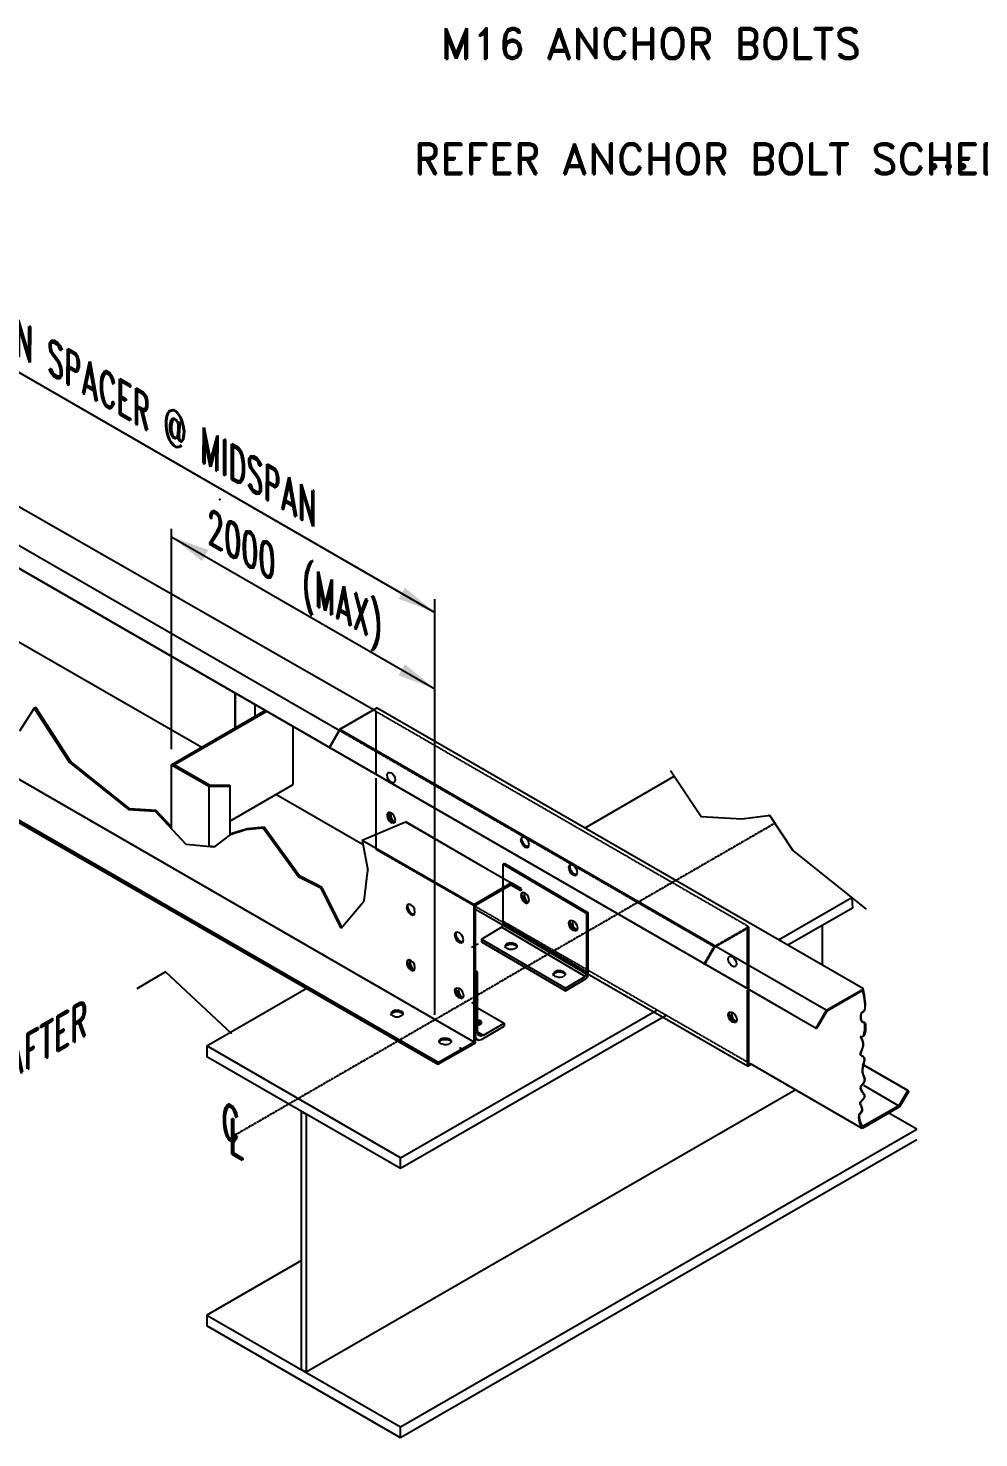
# Model space of a CAD drawing. Header units: inches. Extents: x 3340 to 8649, y 25316 to 28904.
# Drawn here: x 6824 to 7442, y 26713 to 27629 of the extents above; entities that cross this region are included whole.
import ezdxf
from ezdxf.enums import TextEntityAlignment as Align

# ---------------------------------------------------------------- set-up
doc = ezdxf.new("R2010")
doc.units = ezdxf.units.IN
doc.header["$MEASUREMENT"] = 0
doc.linetypes.add('CENTER', pattern=[2, 1.25, -0.25, 0.25, -0.25])
doc.linetypes.add('HIDDEN', pattern=[0.375, 0.25, -0.125])
doc.layers.add('FRAMES', color=2, linetype='Continuous')
doc.layers.add('secondary', color=7, linetype='Continuous')
doc.layers.add('TEXT', color=2, linetype='Continuous', lineweight=0)
doc.styles.add('ROMAND', font='ROMAND', dxfattribs={"height": 3})
doc.styles.get("Standard").update_dxf_attribs({"font": 'arial.ttf'})
doc.dimstyles.get("Standard").update_dxf_attribs({"dimtxt": 0.18, "dimasz": 0.18, "dimexe": 0.18, "dimexo": 0.0625, "dimgap": 0.09, "dimtad": 0, "dimtih": 1, "dimtoh": 1, "dimdec": 4, "dimzin": 0, "dimdsep": 46, "dimtxsty": 'Standard', "dimcen": 0.09, "dimadec": 0, "dimazin": 0, "dimtfac": 1, "dimtdec": 4, "dimtofl": 0, "dimtmove": 0, "dimatfit": 3, "dimfxl": 1, "dimtolj": 1, "dimtzin": 0, "dimarcsym": 0})

msp = doc.modelspace()

# ---------------------------------------------------------------- linework, layer by layer
for p, q in [((6722.52, 27460.81), (7088.74, 27249.35)), ((6958.96, 27196.7), (6958.96, 27174.3)), ((6958.96, 27174.3), (6958.96, 27196.7)), ((6917.54, 27150.3), (6978.34, 27185.5)), ((6979.23, 27184.96), (6919.14, 27150.3)), ((6971.94, 27181.76), (6971.94, 27189.23)), ((6996.65, 27137.36), (6996.65, 27175.01)), ((6851.23, 27151.72), (6851.94, 27152.25)), ((6917.54, 27150.3), (6941.72, 27136.43)), ((6917.54, 27108.56), (6917.54, 27150.3)), ((6942.25, 27136.96), (6919.14, 27150.3)), ((7030.52, 27155.59), (7031.05, 27155.23)), ((7030.52, 27155.59), (7031.05, 27155.23)), ((6941.72, 27136.43), (6941.72, 27096.92)), ((6941.72, 27136.43), (6955.41, 27136.43)), ((6942.25, 27136.96), (6955.41, 27136.96)), ((6955.41, 27113.61), (6996.65, 27137.36)), ((6955.41, 27136.96), (6955.41, 27136.43)), ((6955.41, 27136.96), (6955.41, 27136.43)), ((6955.41, 27136.43), (6955.41, 27104.61)), ((6955.41, 27136.43), (6955.41, 27104.61)), ((7057.65, 27117.38), (7058.72, 27119.16)), ((7058, 27118.63), (7057.65, 27117.38)), ((7058.36, 27117.74), (7057.65, 27117.38)), ((7058.72, 27115.96), (7057.65, 27117.38)), ((7057.65, 27117.38), (7058, 27115.6)), ((7058, 27118.63), (7058.89, 27119.34)), ((7058, 27118.63), (7058.89, 27119.34)), ((7058.89, 27119.16), (7058, 27118.63)), ((7058.72, 27119.16), (7058, 27118.63)), ((7058, 27118.63), (7058.89, 27119.16)), ((7058.72, 27119.16), (7058, 27118.63)), ((7058, 27115.6), (7058.72, 27115.96)), ((7059.78, 27114.18), (7058, 27115.6)), ((7058, 27115.6), (7058.89, 27113.83)), ((7058.18, 27118.98), (7058.72, 27118.98)), ((7058.18, 27118.8), (7058.72, 27118.8)), ((7058.18, 27118.63), (7058.72, 27118.63)), ((7058.72, 27119.16), (7058.36, 27117.74)), ((7058.36, 27116.49), (7058.36, 27118.45)), ((7058.72, 27115.96), (7058.36, 27117.74)), ((7058.54, 27116.49), (7059.96, 27117.38)), ((7058.72, 27119.16), (7058.89, 27119.16)), ((7058.89, 27119.16), (7058.72, 27119.16)), ((7059.78, 27114.18), (7058.72, 27115.96)), ((7058.89, 27119.34), (7060.32, 27118.98)), ((7058.89, 27113.83), (7059.78, 27114.18)), ((7061.2, 27112.94), (7058.89, 27113.83)), ((7058.89, 27113.83), (7060.32, 27112.58)), ((7059.96, 27117.38), (7059.07, 27115.43)), ((7059.25, 27114.89), (7060.32, 27115.6)), ((7061.2, 27112.94), (7059.78, 27114.18)), ((7059.96, 27117.38), (7059.96, 27118.98)), ((7059.96, 27117.38), (7060.32, 27115.6)), ((7060.32, 27115.6), (7059.96, 27114)), ((7060.32, 27118.98), (7061.74, 27117.74)), ((7060.32, 27115.6), (7061.38, 27113.83)), ((7060.32, 27112.58), (7061.2, 27112.94)), ((7061.74, 27112.23), (7060.32, 27112.58)), ((7062.27, 27112.58), (7060.32, 27112.58)), ((7060.67, 27113.29), (7061.38, 27113.83)), ((7061.38, 27113.83), (7061.2, 27112.94)), ((7061.2, 27112.94), (7062.27, 27112.58)), ((7061.38, 27113.83), (7062.45, 27112.58)), ((7062.63, 27115.96), (7061.74, 27117.74)), ((7062.63, 27112.76), (7061.74, 27112.23)), ((7062.63, 27112.76), (7061.74, 27112.23)), ((7063.16, 27114.18), (7062.63, 27115.96)), ((7062.63, 27112.76), (7063.16, 27114.18)), ((7144.93, 27102.79), (7144.57, 27101.54)), ((7144.57, 27101.54), (7145.29, 27101.9)), ((7144.93, 27099.76), (7144.57, 27101.54)), ((7144.93, 27102.79), (7145.82, 27103.5)), ((7145.82, 27103.5), (7144.93, 27102.79)), ((7145.29, 27101.9), (7144.93, 27102.79)), ((7144.93, 27099.76), (7145.29, 27101.9)), ((7145.29, 27101.9), (7145.46, 27103.32)), ((7145.64, 27100.12), (7145.29, 27101.9)), ((7147.24, 27103.14), (7145.82, 27103.5)), ((7148.66, 27101.9), (7147.24, 27103.14)), ((7148.31, 27102.25), (7148.66, 27101.9)), ((7148.66, 27101.9), (7149.55, 27100.12)), ((7145.64, 27100.12), (7144.93, 27099.76)), ((7144.93, 27099.76), (7145.82, 27097.99)), ((7146.71, 27098.34), (7145.64, 27100.12)), ((7145.82, 27097.99), (7145.64, 27100.12)), ((7146.71, 27098.34), (7145.82, 27097.99)), ((7145.82, 27097.99), (7147.24, 27096.74)), ((7147.95, 27097.28), (7146.71, 27098.34)), ((7147.24, 27096.74), (7146.71, 27098.34)), ((7147.95, 27097.28), (7147.24, 27096.74)), ((7147.24, 27096.74), (7148.66, 27096.39)), ((7149.37, 27096.92), (7147.95, 27097.28)), ((7148.66, 27096.39), (7147.95, 27097.28)), ((7149.37, 27096.92), (7148.66, 27096.39)), ((7148.66, 27096.39), (7149.55, 27096.92)), ((7149.37, 27096.92), (7148.66, 27096.39)), ((7149.55, 27096.92), (7148.66, 27096.39)), ((7149.55, 27096.92), (7149.37, 27096.92)), ((7149.37, 27096.92), (7149.55, 27096.92)), ((7149.55, 27096.92), (7149.37, 27096.92)), ((7149.37, 27096.92), (7149.55, 27096.92)), ((7149.91, 27098.34), (7149.55, 27100.12)), ((7149.55, 27096.92), (7149.91, 27098.34)), ((6917.54, 27083.27), (6917.54, 27083.38)), ((7133.08, 27085.68), (7187.41, 27053.6)), ((7133.08, 27046.65), (7133.08, 27085.68)), ((7134.06, 27086.04), (7188.39, 27053.96)), ((7175.86, 27083.41), (7176.22, 27084.83)), ((7175.86, 27083.41), (7176.57, 27083.94)), ((7176.22, 27081.63), (7175.86, 27083.41)), ((7176.22, 27084.83), (7177.11, 27085.36)), ((7176.22, 27084.83), (7177.11, 27085.36)), ((7176.57, 27083.94), (7176.22, 27084.83)), ((7176.22, 27081.63), (7176.57, 27083.94)), ((7176.57, 27083.94), (7176.75, 27085.19)), ((7176.93, 27081.99), (7176.57, 27083.94)), ((7177.11, 27085.36), (7178.53, 27085.01)), ((7178.53, 27085.01), (7179.95, 27083.76)), ((7179.95, 27083.76), (7181.02, 27081.99)), ((7176.93, 27081.99), (7176.22, 27081.63)), ((7177.11, 27079.85), (7176.22, 27081.63)), ((7178, 27080.39), (7176.93, 27081.99)), ((7177.11, 27079.85), (7176.93, 27081.99)), ((7178, 27080.39), (7177.11, 27079.85)), ((7178.53, 27078.61), (7177.11, 27079.85)), ((7179.42, 27079.14), (7178, 27080.39)), ((7178.53, 27078.61), (7178, 27080.39)), ((7179.42, 27079.14), (7178.53, 27078.61)), ((7178.53, 27078.61), (7179.95, 27078.25)), ((7180.66, 27078.79), (7179.42, 27079.14)), ((7179.95, 27078.25), (7179.42, 27079.14)), ((7180.66, 27078.79), (7179.95, 27078.25)), ((7179.95, 27078.25), (7181.02, 27078.79)), ((7180.66, 27078.79), (7179.95, 27078.25)), ((7181.02, 27078.79), (7179.95, 27078.25)), ((7181.02, 27078.96), (7180.66, 27078.79)), ((7180.66, 27078.79), (7181.02, 27078.96)), ((7181.02, 27078.79), (7180.66, 27078.79)), ((7181.02, 27078.79), (7180.66, 27078.79)), ((7181.37, 27080.21), (7181.02, 27081.99)), ((7181.02, 27078.79), (7181.37, 27080.21)), ((6941.72, 27069.42), (6941.72, 27069.41)), ((7144.93, 27066.7), (7144.57, 27065.28)), ((7144.57, 27065.28), (7145.29, 27065.81)), ((7144.57, 27065.28), (7144.93, 27063.5)), ((7144.93, 27066.7), (7145.82, 27067.23)), ((7145.82, 27067.23), (7144.93, 27066.7)), ((7145.29, 27065.81), (7144.93, 27066.7)), ((7144.93, 27063.5), (7145.29, 27065.81)), ((7145.29, 27065.81), (7145.46, 27067.05)), ((7145.29, 27064.39), (7145.29, 27065.81)), ((7145.64, 27064.03), (7145.29, 27065.81)), ((7145.46, 27064.57), (7146.89, 27065.28)), ((7146, 27067.41), (7145.82, 27067.23)), ((7145.82, 27067.23), (7146, 27067.41)), ((7147.24, 27066.88), (7145.82, 27067.23)), ((7146.89, 27065.28), (7145.82, 27063.32)), ((7146.89, 27065.28), (7146.89, 27067.05)), ((7146.89, 27065.28), (7147.24, 27063.5)), ((7148.66, 27065.63), (7147.24, 27066.88)), ((7148.31, 27066.17), (7148.66, 27065.63)), ((7148.66, 27065.63), (7149.55, 27064.03)), ((7070.79, 27058.92), (7070.43, 27057.67)), ((7070.43, 27057.67), (7071.14, 27058.03)), ((7070.79, 27055.9), (7070.43, 27057.67)), ((7070.79, 27058.92), (7071.67, 27059.63)), ((7071.67, 27059.63), (7070.79, 27058.92)), ((7071.14, 27058.03), (7070.79, 27058.92)), ((7070.79, 27055.9), (7071.14, 27058.03)), ((7071.5, 27056.25), (7070.79, 27055.9)), ((7070.79, 27055.9), (7071.67, 27054.12)), ((7071.14, 27058.03), (7071.32, 27059.45)), ((7071.5, 27056.25), (7071.14, 27058.03)), ((7072.56, 27054.47), (7071.5, 27056.25)), ((7071.67, 27054.12), (7071.5, 27056.25)), ((7073.1, 27059.27), (7071.67, 27059.63)), ((7074.52, 27058.03), (7073.1, 27059.27)), ((7074.16, 27058.39), (7074.52, 27058.03)), ((7074.52, 27058.03), (7075.41, 27056.25)), ((7075.76, 27054.47), (7075.41, 27056.25)), ((7145.64, 27064.03), (7144.93, 27063.5)), ((7144.93, 27063.5), (7145.82, 27061.72)), ((7146.71, 27062.25), (7145.64, 27064.03)), ((7145.82, 27061.72), (7145.64, 27064.03)), ((7146.71, 27062.25), (7145.82, 27061.72)), ((7145.82, 27061.72), (7147.24, 27060.65)), ((7146.17, 27062.97), (7147.24, 27063.5)), ((7147.95, 27061.01), (7146.71, 27062.25)), ((7147.24, 27060.65), (7146.71, 27062.25)), ((7147.24, 27063.5), (7146.89, 27061.9)), ((7147.24, 27063.5), (7148.13, 27061.72)), ((7147.95, 27061.01), (7147.24, 27060.65)), ((7147.24, 27060.65), (7148.66, 27060.12)), ((7147.42, 27061.37), (7148.13, 27061.72)), ((7148.13, 27061.72), (7147.95, 27061.01)), ((7149.37, 27060.65), (7147.95, 27061.01)), ((7148.66, 27060.12), (7147.95, 27061.01)), ((7148.13, 27061.72), (7149.37, 27060.65)), ((7148.66, 27060.12), (7149.55, 27060.83)), ((7149.55, 27060.83), (7148.66, 27060.12)), ((7149.37, 27060.65), (7148.66, 27060.12)), ((7149.37, 27060.65), (7148.66, 27060.12)), ((7149.55, 27060.83), (7149.37, 27060.65)), ((7149.37, 27060.65), (7149.55, 27060.83)), ((7149.55, 27060.83), (7149.37, 27060.65)), ((7149.37, 27060.65), (7149.55, 27060.83)), ((7149.91, 27062.08), (7149.55, 27064.03)), ((7149.55, 27060.83), (7149.91, 27062.08)), ((7072.56, 27054.47), (7071.67, 27054.12)), ((7071.67, 27054.12), (7073.1, 27052.87)), ((7073.81, 27053.41), (7072.56, 27054.47)), ((7073.1, 27052.87), (7072.56, 27054.47)), ((7073.81, 27053.41), (7073.1, 27052.87)), ((7073.1, 27052.87), (7074.52, 27052.52)), ((7075.23, 27053.05), (7073.81, 27053.41)), ((7074.52, 27052.52), (7073.81, 27053.41)), ((7075.23, 27053.05), (7074.52, 27052.52)), ((7074.52, 27052.52), (7075.41, 27053.05)), ((7075.23, 27053.05), (7074.52, 27052.52)), ((7075.41, 27053.05), (7074.52, 27052.52)), ((7075.41, 27053.05), (7075.23, 27053.05)), ((7075.23, 27053.05), (7075.41, 27053.05)), ((7075.41, 27053.05), (7075.23, 27053.05)), ((7075.23, 27053.05), (7075.41, 27053.05)), ((7075.41, 27053.05), (7075.76, 27054.47)), ((7175.86, 27047.32), (7176.22, 27048.57)), ((7175.86, 27047.32), (7176.57, 27047.68)), ((7176.22, 27045.37), (7175.86, 27047.32)), ((7176.22, 27048.57), (7177.11, 27049.1)), ((7176.22, 27048.57), (7177.11, 27049.1)), ((7176.57, 27047.68), (7176.22, 27048.57)), ((7176.22, 27045.37), (7176.57, 27047.68)), ((7176.57, 27047.68), (7176.75, 27048.92)), ((7176.57, 27046.25), (7176.57, 27047.68)), ((7176.93, 27045.9), (7176.57, 27047.68)), ((7176.75, 27046.43), (7178.17, 27047.32)), ((7177.11, 27049.1), (7178.53, 27048.74)), ((7178.17, 27047.32), (7177.11, 27045.19)), ((7178.17, 27048.92), (7178.17, 27047.32)), ((7178.17, 27047.32), (7178.53, 27045.37)), ((7178.53, 27048.74), (7179.95, 27047.68)), ((7179.95, 27047.68), (7181.02, 27045.9)), ((7187.41, 27014.57), (7187.41, 27053.6)), ((7188.39, 27013.73), (7188.39, 27053.96)), ((7101.72, 27039.54), (7102.07, 27040.96)), ((7101.72, 27039.54), (7102.43, 27040.07)), ((7102.07, 27037.76), (7101.72, 27039.54)), ((7102.07, 27040.96), (7102.96, 27041.5)), ((7102.07, 27040.96), (7102.96, 27041.5)), ((7102.43, 27040.07), (7102.07, 27040.96)), ((7102.07, 27037.76), (7102.43, 27040.07)), ((7102.78, 27038.12), (7102.07, 27037.76)), ((7102.96, 27035.99), (7102.07, 27037.76)), ((7102.43, 27040.07), (7102.61, 27041.32)), ((7102.78, 27038.12), (7102.43, 27040.07)), ((7103.85, 27036.52), (7102.78, 27038.12)), ((7102.96, 27035.99), (7102.78, 27038.12)), ((7102.96, 27041.5), (7104.38, 27041.14)), ((7104.38, 27041.14), (7105.81, 27039.9)), ((7105.81, 27039.9), (7106.87, 27038.12)), ((7107.23, 27036.34), (7106.87, 27038.12)), ((7118.97, 27036.9), (7131.95, 27044.56)), ((7176.93, 27045.9), (7176.22, 27045.37)), ((7177.11, 27043.77), (7176.22, 27045.37)), ((7178, 27044.12), (7176.93, 27045.9)), ((7177.11, 27043.77), (7176.93, 27045.9)), ((7178, 27044.12), (7177.11, 27043.77)), ((7178.53, 27042.52), (7177.11, 27043.77)), ((7177.46, 27044.83), (7178.53, 27045.37)), ((7179.42, 27042.88), (7178, 27044.12)), ((7178.53, 27042.52), (7178, 27044.12)), ((7178.53, 27045.37), (7178.17, 27043.94)), ((7178.53, 27045.37), (7179.6, 27043.77)), ((7179.42, 27042.88), (7178.53, 27042.52)), ((7179.95, 27042.17), (7178.53, 27042.52)), ((7179.6, 27043.77), (7178.88, 27043.23)), ((7179.42, 27042.88), (7179.6, 27043.77)), ((7180.66, 27042.52), (7179.42, 27042.88)), ((7179.95, 27042.17), (7179.42, 27042.88)), ((7180.66, 27042.52), (7179.6, 27043.77)), ((7179.95, 27042.17), (7181.02, 27042.7)), ((7181.02, 27042.7), (7179.95, 27042.17)), ((7180.66, 27042.52), (7179.95, 27042.17)), ((7180.66, 27042.52), (7179.95, 27042.17)), ((7181.02, 27042.7), (7180.66, 27042.52)), ((7180.66, 27042.52), (7181.02, 27042.7)), ((7181.02, 27042.7), (7180.66, 27042.52)), ((7180.66, 27042.52), (7181.02, 27042.7)), ((7181.02, 27045.9), (7181.37, 27044.12)), ((7181.37, 27044.12), (7181.02, 27042.7)), ((7103.85, 27036.52), (7102.96, 27035.99)), ((7104.38, 27034.74), (7102.96, 27035.99)), ((7105.27, 27035.27), (7103.85, 27036.52)), ((7104.38, 27034.74), (7103.85, 27036.52)), ((7105.27, 27035.27), (7104.38, 27034.74)), ((7104.38, 27034.74), (7105.81, 27034.39)), ((7106.52, 27034.92), (7105.27, 27035.27)), ((7105.81, 27034.39), (7105.27, 27035.27)), ((7106.52, 27034.92), (7105.81, 27034.39)), ((7105.81, 27034.39), (7106.87, 27034.92)), ((7106.52, 27034.92), (7105.81, 27034.39)), ((7106.87, 27034.92), (7105.81, 27034.39)), ((7106.87, 27035.1), (7106.52, 27034.92)), ((7106.52, 27034.92), (7106.87, 27035.1)), ((7106.87, 27034.92), (7106.52, 27034.92)), ((7106.87, 27034.92), (7106.52, 27034.92)), ((7106.87, 27034.92), (7107.23, 27036.34)), ((7113.63, 27031.9), (7112.56, 27031.36)), ((7115.05, 27032.79), (7114.16, 27032.25)), ((7114.16, 27032.25), (7115.05, 27032.79)), ((7116.65, 27033.67), (7115.58, 27033.14)), ((7116.65, 27033.85), (7116.65, 27033.67)), ((7118.97, 27036.9), (7173.64, 27005.02)), ((7118.97, 27036.9), (7118.97, 27035.12)), ((7118.97, 27035), (7173.64, 27003.24)), ((7135.51, 27033.81), (7134.44, 27032.03)), ((7135.51, 27033.81), (7134.44, 27032.92)), ((7134.44, 27032.92), (7134.44, 27031.68)), ((7134.44, 27032.92), (7134.44, 27031.68)), ((7134.44, 27032.03), (7135.51, 27032.92)), ((7134.44, 27031.32), (7134.44, 27031.68)), ((7134.44, 27031.68), (7134.62, 27031.14)), ((7134.44, 27031.68), (7134.44, 27031.32)), ((7134.44, 27031.68), (7135.51, 27030.79)), ((7137.29, 27034.52), (7135.51, 27032.92)), ((7137.29, 27034.52), (7135.51, 27033.81)), ((7135.51, 27032.92), (7135.51, 27033.81)), ((7135.51, 27032.92), (7137.29, 27033.63)), ((7137.29, 27030.08), (7135.51, 27030.79)), ((7139.24, 27034.52), (7137.29, 27033.63)), ((7137.29, 27033.63), (7137.29, 27034.52)), ((7137.29, 27034.52), (7139.24, 27034.52)), ((7137.29, 27033.63), (7139.24, 27033.63)), ((7139.24, 27030.08), (7137.29, 27030.08)), ((7139.24, 27033.63), (7139.24, 27034.52)), ((7139.24, 27034.52), (7141.02, 27033.81)), ((7141.02, 27033.81), (7139.24, 27033.63)), ((7139.24, 27033.63), (7141.02, 27032.92)), ((7141.02, 27030.79), (7139.24, 27030.08)), ((7141.02, 27032.92), (7141.02, 27033.81)), ((7141.02, 27033.81), (7141.91, 27032.92)), ((7141.91, 27032.92), (7141.02, 27032.92)), ((7141.02, 27032.92), (7141.91, 27032.03)), ((7141.91, 27031.68), (7141.02, 27030.79)), ((7141.91, 27031.68), (7141.91, 27032.92)), ((7141.91, 27032.92), (7141.91, 27031.68)), ((7070.79, 27022.83), (7070.43, 27021.41)), ((7070.43, 27021.41), (7071.14, 27021.94)), ((7070.43, 27021.41), (7070.79, 27019.63)), ((7070.79, 27022.83), (7071.67, 27023.36)), ((7071.67, 27023.36), (7070.79, 27022.83)), ((7071.14, 27021.94), (7070.79, 27022.83)), ((7070.79, 27019.63), (7071.14, 27021.94)), ((7071.5, 27020.16), (7070.79, 27019.63)), ((7070.79, 27019.63), (7071.67, 27017.85)), ((7071.14, 27021.94), (7071.32, 27023.19)), ((7071.14, 27020.52), (7071.14, 27021.94)), ((7071.5, 27020.16), (7071.14, 27021.94)), ((7071.32, 27020.7), (7072.74, 27021.41)), ((7072.56, 27018.39), (7071.5, 27020.16)), ((7071.67, 27017.85), (7071.5, 27020.16)), ((7071.85, 27023.54), (7071.67, 27023.36)), ((7071.67, 27023.36), (7071.85, 27023.54)), ((7073.1, 27023.01), (7071.67, 27023.36)), ((7072.74, 27021.41), (7071.67, 27019.45)), ((7072.03, 27019.1), (7073.1, 27019.63)), ((7072.74, 27021.41), (7072.74, 27023.19)), ((7072.74, 27021.41), (7073.1, 27019.63)), ((7073.1, 27019.63), (7072.74, 27018.03)), ((7074.52, 27021.76), (7073.1, 27023.01)), ((7073.1, 27019.63), (7073.98, 27017.85)), ((7074.16, 27022.3), (7074.52, 27021.76)), ((7074.52, 27021.76), (7075.41, 27020.16)), ((7075.76, 27018.21), (7075.41, 27020.16)), ((7072.56, 27018.39), (7071.67, 27017.85)), ((7071.67, 27017.85), (7073.1, 27016.79)), ((7073.81, 27017.14), (7072.56, 27018.39)), ((7073.1, 27016.79), (7072.56, 27018.39)), ((7073.81, 27017.14), (7073.1, 27016.79)), ((7073.1, 27016.79), (7074.52, 27016.25)), ((7073.27, 27017.5), (7073.98, 27017.85)), ((7073.98, 27017.85), (7073.81, 27017.14)), ((7075.23, 27016.79), (7073.81, 27017.14)), ((7074.52, 27016.25), (7073.81, 27017.14)), ((7073.98, 27017.85), (7075.23, 27016.79)), ((7074.52, 27016.25), (7075.41, 27016.96)), ((7075.41, 27016.96), (7074.52, 27016.25)), ((7075.23, 27016.79), (7074.52, 27016.25)), ((7075.23, 27016.79), (7074.52, 27016.25)), ((7075.41, 27016.96), (7075.23, 27016.79)), ((7075.23, 27016.79), (7075.41, 27016.96)), ((7075.41, 27016.96), (7075.23, 27016.79)), ((7075.23, 27016.79), (7075.41, 27016.96)), ((7075.41, 27016.96), (7075.76, 27018.21)), ((7116.47, 27015.54), (7115.05, 27016.43)), ((7116.47, 27015.54), (7115.05, 27014.65)), ((7115.05, 27014.65), (7115.05, 26973.94)), ((7116.47, 26976.61), (7116.47, 27015.54)), ((7166.8, 27015.85), (7165.73, 27013.9)), ((7166.8, 27015.85), (7165.73, 27014.79)), ((7165.73, 27013.9), (7166.8, 27014.97)), ((7165.73, 27013.72), (7165.73, 27014.79)), ((7165.73, 27013.72), (7165.73, 27014.79)), ((7166.08, 27013.01), (7165.73, 27013.72)), ((7166.8, 27012.65), (7165.73, 27013.72)), ((7168.57, 27016.39), (7166.8, 27014.97)), ((7168.57, 27016.39), (7166.8, 27015.85)), ((7166.8, 27014.97), (7166.8, 27015.85)), ((7166.8, 27014.97), (7168.57, 27015.5)), ((7168.57, 27012.12), (7166.8, 27012.65)), ((7170.53, 27016.39), (7168.57, 27015.5)), ((7168.57, 27015.5), (7168.57, 27016.39)), ((7168.57, 27016.39), (7170.53, 27016.39)), ((7168.57, 27015.5), (7170.53, 27015.5)), ((7168.57, 27012.12), (7170.53, 27012.12)), ((7170.53, 27015.5), (7170.53, 27016.39)), ((7170.53, 27016.39), (7172.31, 27015.85)), ((7172.31, 27015.85), (7170.53, 27015.5)), ((7170.53, 27015.5), (7172.31, 27014.97)), ((7170.53, 27012.12), (7172.31, 27012.65)), ((7173.37, 27014.79), (7172.31, 27015.85)), ((7172.31, 27014.97), (7172.31, 27015.85)), ((7173.37, 27013.9), (7172.31, 27014.97)), ((7172.31, 27014.97), (7173.37, 27014.79)), ((7173.37, 27013.72), (7172.31, 27012.65)), ((7173.37, 27014.79), (7173.37, 27013.72)), ((7173.37, 27014.79), (7173.37, 27013.72)), ((7173.64, 27005.02), (7186.29, 27012.49)), ((7173.64, 27003.24), (7187.07, 27011.17)), ((7188.39, 27013.73), (7188.39, 27013.3)), ((7101.72, 27003.45), (7102.07, 27004.7)), ((7101.72, 27003.45), (7102.43, 27003.81)), ((7102.07, 27001.5), (7101.72, 27003.45)), ((7102.07, 27004.7), (7102.96, 27005.23)), ((7102.07, 27004.7), (7102.96, 27005.23)), ((7102.43, 27003.81), (7102.07, 27004.7)), ((7102.07, 27001.5), (7102.43, 27003.81)), ((7102.78, 27002.03), (7102.07, 27001.5)), ((7102.96, 26999.9), (7102.07, 27001.5)), ((7102.43, 27003.81), (7102.61, 27005.05)), ((7102.43, 27002.39), (7102.43, 27003.81)), ((7102.78, 27002.03), (7102.43, 27003.81)), ((7102.61, 27002.56), (7104.03, 27003.45)), ((7103.85, 27000.25), (7102.78, 27002.03)), ((7102.96, 26999.9), (7102.78, 27002.03)), ((7102.96, 27005.23), (7104.38, 27004.87)), ((7104.03, 27003.45), (7102.96, 27001.32)), ((7103.85, 27000.25), (7102.96, 26999.9)), ((7103.32, 27000.96), (7104.38, 27001.5)), ((7105.27, 26999.01), (7103.85, 27000.25)), ((7104.38, 26998.65), (7103.85, 27000.25)), ((7104.03, 27005.05), (7104.03, 27003.45)), ((7104.03, 27003.45), (7104.38, 27001.5)), ((7104.38, 27001.5), (7104.03, 27000.07)), ((7104.38, 27004.87), (7105.81, 27003.81)), ((7104.38, 27001.5), (7105.45, 26999.9)), ((7105.81, 27003.81), (7106.87, 27002.03)), ((7106.87, 27002.03), (7107.23, 27000.25)), ((7107.23, 27000.25), (7106.87, 26998.83)), ((7173.64, 27005.02), (7173.64, 27003.24)), ((7104.38, 26998.65), (7102.96, 26999.9)), ((7105.27, 26999.01), (7104.38, 26998.65)), ((7105.81, 26998.3), (7104.38, 26998.65)), ((7105.45, 26999.9), (7104.74, 26999.36)), ((7105.27, 26999.01), (7105.45, 26999.9)), ((7106.52, 26998.65), (7105.27, 26999.01)), ((7105.81, 26998.3), (7105.27, 26999.01)), ((7106.52, 26998.65), (7105.45, 26999.9)), ((7105.81, 26998.3), (7106.87, 26998.83)), ((7106.87, 26998.83), (7105.81, 26998.3)), ((7106.52, 26998.65), (7105.81, 26998.3)), ((7106.52, 26998.65), (7105.81, 26998.3)), ((7106.87, 26998.83), (7106.52, 26998.65)), ((7106.52, 26998.65), (7106.87, 26998.83)), ((7106.87, 26998.83), (7106.52, 26998.65)), ((7106.52, 26998.65), (7106.87, 26998.83)), ((7113.63, 26995.81), (7112.56, 26995.1)), ((7115.05, 26996.7), (7114.16, 26995.99)), ((7114.16, 26996.16), (7115.05, 26996.52)), ((7116.65, 26997.59), (7115.58, 26996.87)), ((7116.47, 26992.07), (7133.72, 26982.12)), ((7116.65, 26997.41), (7116.65, 26997.59)), ((7061.36, 26989.94), (7060.3, 26988.16)), ((7061.36, 26989.94), (7060.3, 26989.05)), ((7060.3, 26989.05), (7060.3, 26987.81)), ((7060.3, 26989.05), (7060.3, 26987.81)), ((7060.3, 26988.16), (7061.36, 26989.05)), ((7060.3, 26987.45), (7060.3, 26987.81)), ((7060.3, 26987.81), (7060.47, 26987.27)), ((7060.3, 26987.81), (7060.3, 26987.45)), ((7060.3, 26987.81), (7061.36, 26986.92)), ((7063.14, 26990.65), (7061.36, 26989.05)), ((7063.14, 26990.65), (7061.36, 26989.94)), ((7061.36, 26989.05), (7061.36, 26989.94)), ((7061.36, 26989.05), (7063.14, 26989.76)), ((7063.14, 26986.21), (7061.36, 26986.92)), ((7065.1, 26990.65), (7063.14, 26989.76)), ((7063.14, 26989.76), (7063.14, 26990.65)), ((7063.14, 26990.65), (7065.1, 26990.65)), ((7063.14, 26989.76), (7065.1, 26989.76)), ((7065.1, 26986.21), (7063.14, 26986.21)), ((7065.1, 26989.76), (7065.1, 26990.65)), ((7065.1, 26990.65), (7066.87, 26989.94)), ((7066.87, 26989.94), (7065.1, 26989.76)), ((7065.1, 26989.76), (7066.87, 26989.05)), ((7066.87, 26986.92), (7065.1, 26986.21)), ((7066.87, 26989.05), (7066.87, 26989.94)), ((7066.87, 26989.94), (7067.76, 26989.05)), ((7067.76, 26989.05), (7066.87, 26989.05)), ((7066.87, 26989.05), (7067.76, 26988.16)), ((7067.76, 26987.81), (7066.87, 26986.92)), ((7067.76, 26987.81), (7067.76, 26989.05)), ((7067.76, 26989.05), (7067.76, 26987.81)), ((7116.47, 26984.43), (7117.72, 26984.07)), ((7116.47, 26983.9), (7117.72, 26982.3)), ((7116.47, 26982.65), (7117.72, 26982.3)), ((7117.72, 26984.07), (7118.78, 26983.19)), ((7117.72, 26982.3), (7117.72, 26984.07)), ((7118.78, 26983.19), (7117.72, 26982.3)), ((7117.72, 26982.3), (7118.43, 26981.59)), ((7118.78, 26981.94), (7117.72, 26981.05)), ((7118.78, 26981.94), (7118.78, 26983.19)), ((7118.78, 26983.19), (7118.78, 26981.94)), ((7120.38, 26974.47), (7133.72, 26982.12)), ((7133.72, 26982.12), (7133.72, 26980.34)), ((7279.45, 26987.72), (7279.81, 26988.96)), ((7279.45, 26987.72), (7280.17, 26988.07)), ((7279.81, 26985.76), (7279.45, 26987.72)), ((7279.81, 26988.96), (7280.7, 26989.49)), ((7279.81, 26988.96), (7280.7, 26989.49)), ((7280.17, 26988.07), (7279.81, 26988.96)), ((7279.81, 26985.76), (7280.17, 26988.07)), ((7280.52, 26986.29), (7279.81, 26985.76)), ((7280.7, 26984.16), (7279.81, 26985.76)), ((7280.17, 26988.07), (7280.34, 26989.32)), ((7280.17, 26986.65), (7280.17, 26988.07)), ((7280.52, 26986.29), (7280.17, 26988.07)), ((7280.34, 26986.83), (7281.77, 26987.72)), ((7281.59, 26984.52), (7280.52, 26986.29)), ((7280.7, 26984.16), (7280.52, 26986.29)), ((7280.7, 26989.49), (7282.12, 26989.14)), ((7281.77, 26987.72), (7280.7, 26985.58)), ((7281.59, 26984.52), (7280.7, 26984.16)), ((7282.12, 26982.92), (7280.7, 26984.16)), ((7281.05, 26985.23), (7282.12, 26985.76)), ((7283.01, 26983.27), (7281.59, 26984.52)), ((7282.12, 26982.92), (7281.59, 26984.52)), ((7281.77, 26989.32), (7281.77, 26987.72)), ((7281.77, 26987.72), (7282.12, 26985.76)), ((7282.12, 26985.76), (7281.77, 26984.34)), ((7282.12, 26989.14), (7283.54, 26988.07)), ((7282.12, 26985.76), (7283.19, 26984.16)), ((7283.01, 26983.27), (7282.12, 26982.92)), ((7283.54, 26982.56), (7282.12, 26982.92)), ((7283.19, 26984.16), (7282.48, 26983.63)), ((7283.01, 26983.27), (7283.19, 26984.16)), ((7284.25, 26982.92), (7283.01, 26983.27)), ((7283.54, 26982.56), (7283.01, 26983.27)), ((7284.25, 26982.92), (7283.19, 26984.16)), ((7283.54, 26988.07), (7284.61, 26986.29)), ((7283.54, 26982.56), (7284.61, 26983.09)), ((7284.61, 26983.09), (7283.54, 26982.56)), ((7284.25, 26982.92), (7283.54, 26982.56)), ((7284.25, 26982.92), (7283.54, 26982.56)), ((7284.61, 26983.09), (7284.25, 26982.92)), ((7284.25, 26982.92), (7284.61, 26983.09)), ((7284.61, 26983.09), (7284.25, 26982.92)), ((7284.25, 26982.92), (7284.61, 26983.09)), ((7284.61, 26986.29), (7284.97, 26984.52)), ((7284.97, 26984.52), (7284.61, 26983.09)), ((7115.58, 26971.99), (7115.05, 26973.94)), ((7117.72, 26981.05), (7116.47, 26980.52)), ((7116.47, 26976.61), (7120.38, 26974.47)), ((7117.01, 26974.65), (7116.47, 26976.61)), ((7118.43, 26973.94), (7116.83, 26974.65)), ((7116.83, 26974.65), (7118.43, 26973.94)), ((7118.43, 26973.94), (7116.83, 26974.65)), ((7117.01, 26974.65), (7118.43, 26973.94)), ((7118.43, 26973.94), (7117.01, 26974.65)), ((7118.43, 26973.94), (7120.38, 26974.47)), ((7118.96, 26971.63), (7133.72, 26980.34)), ((7092.65, 26971.99), (7091.58, 26970.03)), ((7092.65, 26971.99), (7091.58, 26970.92)), ((7091.58, 26970.03), (7092.65, 26971.1)), ((7091.58, 26969.85), (7091.58, 26970.92)), ((7091.58, 26969.85), (7091.58, 26970.92)), ((7091.94, 26969.14), (7091.58, 26969.85)), ((7092.65, 26968.79), (7091.58, 26969.85)), ((7094.43, 26972.52), (7092.65, 26971.1)), ((7094.43, 26972.52), (7092.65, 26971.99)), ((7092.65, 26971.1), (7092.65, 26971.99)), ((7092.65, 26971.1), (7094.43, 26971.63)), ((7094.43, 26968.25), (7092.65, 26968.79)), ((7096.38, 26972.52), (7094.43, 26971.63)), ((7094.43, 26971.63), (7094.43, 26972.52)), ((7094.43, 26972.52), (7096.38, 26972.52)), ((7094.43, 26971.63), (7096.38, 26971.63)), ((7094.43, 26968.25), (7096.38, 26968.25)), ((7096.38, 26971.63), (7096.38, 26972.52)), ((7096.38, 26972.52), (7098.16, 26971.99)), ((7098.16, 26971.99), (7096.38, 26971.63)), ((7096.38, 26971.63), (7098.16, 26971.1)), ((7096.38, 26968.25), (7098.16, 26968.79)), ((7099.23, 26970.92), (7098.16, 26971.99)), ((7098.16, 26971.1), (7098.16, 26971.99)), ((7099.23, 26970.03), (7098.16, 26971.1)), ((7098.16, 26971.1), (7099.23, 26970.92)), ((7099.23, 26969.85), (7098.16, 26968.79)), ((7099.23, 26970.92), (7099.23, 26969.85)), ((7099.23, 26970.92), (7099.23, 26969.85)), ((7105.27, 26965.41), (7105.27, 26966.65)), ((7105.27, 26963.63), (7105.27, 26964.88)), ((7115.58, 26971.99), (7115.05, 26972.34)), ((7115.05, 26972.34), (7115.58, 26971.99)), ((7115.05, 26972.34), (7115.58, 26971.99)), ((7115.05, 26972.16), (7117.01, 26971.1)), ((7117.01, 26971.1), (7115.05, 26972.16)), ((7115.05, 26972.16), (7117.01, 26971.1)), ((7115.05, 26972.16), (7117.01, 26971.1)), ((7115.58, 26971.99), (7117.01, 26971.1)), ((7115.58, 26971.99), (7117.01, 26971.1)), ((7117.01, 26971.1), (7118.96, 26971.63)), ((7084.65, 26960.25), (7083.94, 26959.36))]:
    msp.add_line(p, q)
at = {"color": 7}
for p, q in [((6917.54, 27160.32), (6917.54, 27303.79)), ((6917.54, 27298.53), (7088.74, 27199.61)), ((7088.74, 26987.69), (7088.74, 27257.95)), ((7134.06, 27086.04), (7133.08, 27085.68)), ((7132.64, 27045.47), (7133.07, 27046.69)), ((7187.42, 27015.47), (7133.08, 27047.54)), ((7188.39, 27053.96), (7187.41, 27053.6)), ((7131.94, 27044.55), (7132.64, 27045.47)), ((7186.29, 27012.49), (7131.94, 27044.55)), ((7187.2, 27014.02), (7132.86, 27046.08)), ((7186.28, 27012.48), (7186.98, 27013.4)), ((7186.98, 27013.4), (7187.41, 27014.61)), ((7187.06, 27011.16), (7187.76, 27012.08)), ((7187.76, 27012.08), (7188.39, 27013.3))]:
    msp.add_line(p, q, dxfattribs=at)
at = {"color": 6}
for p, q in [((7367.61, 27002.46), (7367.19, 27004.6)), ((7367.95, 27000.4), (7367.61, 27002.46)), ((7368.23, 26998.46), (7367.95, 27000.4)), ((7368.09, 26990.73), (7368.34, 26991.43)), ((7368.42, 26996.66), (7368.23, 26998.46)), ((7368.34, 26991.43), (7368.5, 26992.39)), ((7368.53, 26995.03), (7368.42, 26996.66)), ((7368.5, 26992.39), (7368.56, 26993.6)), ((7368.56, 26993.6), (7368.53, 26995.03)), ((7365.8, 26985.91), (7365.81, 26986.72)), ((7365.87, 26985.11), (7365.8, 26985.91)), ((7365.81, 26986.72), (7365.89, 26987.49)), ((7366.01, 26984.36), (7365.87, 26985.11)), ((7365.89, 26987.49), (7366.05, 26988.18)), ((7366.22, 26983.72), (7366.01, 26984.36)), ((7366.05, 26988.18), (7366.29, 26988.73)), ((7366.5, 26983.23), (7366.22, 26983.72)), ((7366.29, 26988.73), (7366.6, 26989.11)), ((7366.85, 26982.93), (7366.5, 26983.23)), ((7366.54, 26989.54), (7366.97, 26989.71)), ((7366.98, 26989.36), (7366.54, 26989.54)), ((7366.6, 26989.11), (7366.98, 26989.36)), ((7366.82, 26982.72), (7367.24, 26982.78)), ((7367.25, 26982.69), (7366.82, 26982.72)), ((7367.24, 26982.78), (7366.85, 26982.93)), ((7366.97, 26989.71), (7367.38, 26989.93)), ((7367.67, 26982.65), (7367.25, 26982.69)), ((7367.38, 26989.93), (7367.76, 26990.25)), ((7367.88, 26982.38), (7367.59, 26982.8)), ((7367.59, 26982.8), (7368.07, 26982.54)), ((7368.07, 26982.54), (7367.67, 26982.65)), ((7367.76, 26990.25), (7368.09, 26990.73)), ((7368.1, 26981.74), (7367.88, 26982.38)), ((7365.82, 26973.27), (7365.89, 26973.45)), ((7365.89, 26972.96), (7365.82, 26973.27)), ((7365.89, 26973.45), (7366.08, 26973.56)), ((7366.07, 26972.55), (7365.89, 26972.96)), ((7366.08, 26973.56), (7366.37, 26973.63)), ((7366.37, 26973.63), (7366.73, 26973.7)), ((7366.73, 26973.7), (7367.13, 26973.81)), ((7367.13, 26973.81), (7367.55, 26974.02)), ((7367.48, 26975.37), (7367.78, 26976.09)), ((7367.95, 26974.36), (7367.48, 26975.37)), ((7367.55, 26974.02), (7367.95, 26974.36)), ((7367.78, 26976.09), (7368.02, 26976.96)), ((7368.02, 26976.96), (7368.18, 26977.93)), ((7368.23, 26980.92), (7368.1, 26981.74)), ((7368.18, 26977.93), (7368.27, 26978.96)), ((7368.29, 26979.97), (7368.23, 26980.92)), ((7368.27, 26978.96), (7368.29, 26979.97)), ((7365.79, 26963.04), (7366.06, 26963.8)), ((7366.06, 26963.8), (7366.37, 26964.64)), ((7366.32, 26972.03), (7366.07, 26972.55)), ((7366.61, 26971.41), (7366.32, 26972.03)), ((7366.37, 26964.64), (7366.7, 26965.52)), ((7366.89, 26970.72), (7366.61, 26971.41)), ((7366.7, 26965.52), (7367, 26966.44)), ((7367.13, 26969.96), (7366.89, 26970.72)), ((7367, 26966.44), (7367.22, 26967.36)), ((7367.29, 26969.14), (7367.13, 26969.96)), ((7367.22, 26967.36), (7367.33, 26968.27)), ((7367.33, 26968.27), (7367.29, 26969.14)), ((7365.6, 26961.82), (7365.63, 26962.37)), ((7365.74, 26961.39), (7365.6, 26961.82)), ((7365.63, 26962.37), (7365.79, 26963.04)), ((7366.02, 26961.07), (7365.74, 26961.39)), ((7366.4, 26960.81), (7366.02, 26961.07)), ((7366.82, 26960.57), (7366.4, 26960.81)), ((7367.24, 26960.31), (7366.82, 26960.57)), ((7367.63, 26959.99), (7367.24, 26960.31)), ((7367.25, 26954.41), (7367.52, 26955.49)), ((7367.52, 26955.49), (7367.79, 26956.53)), ((7367.93, 26959.58), (7367.63, 26959.99)), ((7367.79, 26956.53), (7368, 26957.49)), ((7368.1, 26959.04), (7367.93, 26959.58)), ((7368, 26957.49), (7368.12, 26958.33)), ((7368.12, 26958.33), (7368.1, 26959.04)), ((7366.81, 26951.2), (7366.85, 26952.23)), ((7366.9, 26950.25), (7366.81, 26951.2)), ((7366.85, 26952.23), (7367.02, 26953.31)), ((7367.11, 26949.36), (7366.9, 26950.25)), ((7367.02, 26953.31), (7367.25, 26954.41)), ((7367.38, 26948.54), (7367.11, 26949.36)), ((7367.69, 26947.78), (7367.38, 26948.54)), ((7367.97, 26947.06), (7367.69, 26947.78)), ((7368.2, 26946.38), (7367.97, 26947.06)), ((7368.32, 26945.72), (7368.2, 26946.38)), ((7368.29, 26945.09), (7368.32, 26945.72)), ((7365.69, 26940.03), (7365.78, 26940.71)), ((7365.82, 26939.32), (7365.69, 26940.03)), ((7365.78, 26940.71), (7366.03, 26941.37)), ((7366.12, 26938.6), (7365.82, 26939.32)), ((7366.03, 26941.37), (7366.41, 26942.01)), ((7366.52, 26937.87), (7366.12, 26938.6)), ((7366.41, 26942.01), (7366.85, 26942.63)), ((7366.98, 26937.14), (7366.52, 26937.87)), ((7366.85, 26942.63), (7367.32, 26943.25)), ((7367.43, 26936.42), (7366.98, 26937.14)), ((7367.32, 26943.25), (7367.74, 26943.86)), ((7367.83, 26935.73), (7367.43, 26936.42)), ((7367.74, 26943.86), (7368.09, 26944.47)), ((7368.09, 26944.47), (7368.29, 26945.09)), ((7365.42, 26930.46), (7365.6, 26931.02)), ((7365.43, 26929.86), (7365.42, 26930.46)), ((7365.61, 26929.21), (7365.43, 26929.86)), ((7365.6, 26931.02), (7365.94, 26931.53)), ((7365.88, 26928.53), (7365.61, 26929.21)), ((7366.19, 26927.84), (7365.88, 26928.53)), ((7365.94, 26931.53), (7366.38, 26932.01)), ((7366.48, 26927.15), (7366.19, 26927.84)), ((7366.38, 26932.01), (7366.88, 26932.47)), ((7366.69, 26926.47), (7366.48, 26927.15)), ((7366.88, 26932.47), (7367.36, 26932.94)), ((7367.36, 26932.94), (7367.78, 26933.42)), ((7367.78, 26933.42), (7368.08, 26933.92)), ((7368.1, 26935.08), (7367.83, 26935.73)), ((7368.08, 26933.92), (7368.2, 26934.48)), ((7368.2, 26934.48), (7368.1, 26935.08)), ((7364.66, 26921.14), (7364.82, 26922.38)), ((7364.85, 26919.52), (7364.66, 26921.14)), ((7364.82, 26922.38), (7365.23, 26923.31)), ((7365.54, 26917.42), (7364.85, 26919.52)), ((7365.23, 26923.31), (7365.74, 26924.03)), ((7365.74, 26924.03), (7366.25, 26924.64)), ((7366.25, 26924.64), (7366.61, 26925.21)), ((7366.61, 26925.21), (7366.75, 26925.82)), ((7366.75, 26925.82), (7366.69, 26926.47)), ((7366.76, 26914.91), (7365.54, 26917.42))]:
    msp.add_line(p, q, dxfattribs=at)
at = {"color": 1}
msp.add_line((7004.92, 26755.19), (7001.9, 26756.79), dxfattribs=at)
at = {"color": 6}
msp.add_lwpolyline([(7366.53, 26913.77), (7365.18, 26916.83), (7364.47, 26919.22), (7364.26, 26921.04), (7364.44, 26922.39), (7364.86, 26923.39), (7365.4, 26924.13), (7365.94, 26924.72), (7366.33, 26925.26), (7366.49, 26925.85), (7366.45, 26926.49), (7366.25, 26927.16), (7365.97, 26927.85), (7365.67, 26928.54), (7365.4, 26929.21), (7365.22, 26929.86), (7365.21, 26930.46), (7365.39, 26931.02), (7365.73, 26931.53), (7366.17, 26932.01), (7366.66, 26932.47), (7367.15, 26932.94), (7367.57, 26933.42), (7367.87, 26933.92), (7367.98, 26934.48), (7367.89, 26935.08), (7367.62, 26935.73), (7367.22, 26936.42), (7366.77, 26937.14), (7366.31, 26937.87), (7365.9, 26938.6), (7365.61, 26939.32), (7365.48, 26940.03), (7365.56, 26940.71), (7365.82, 26941.37), (7366.2, 26942.01), (7366.64, 26942.63), (7367.1, 26943.25), (7367.53, 26943.86), (7367.87, 26944.47), (7368.08, 26945.09), (7368.11, 26945.72), (7367.98, 26946.38), (7367.76, 26947.06), (7367.48, 26947.78), (7367.17, 26948.54), (7366.9, 26949.36), (7366.69, 26950.25), (7366.6, 26951.2), (7366.64, 26952.23), (7366.81, 26953.31), (7367.04, 26954.41), (7367.31, 26955.49), (7367.57, 26956.53), (7367.79, 26957.49), (7367.9, 26958.33), (7367.89, 26959.04), (7367.72, 26959.58), (7367.42, 26959.99), (7367.03, 26960.31), (7366.61, 26960.57), (7366.19, 26960.81), (7365.81, 26961.07), (7365.53, 26961.39), (7365.39, 26961.82), (7365.42, 26962.37), (7365.58, 26963.04), (7365.85, 26963.8), (7366.16, 26964.64), (7366.49, 26965.52), (7366.79, 26966.44), (7367.01, 26967.36), (7367.12, 26968.27), (7367.08, 26969.14), (7366.92, 26969.96), (7366.68, 26970.72), (7366.4, 26971.41), (7366.11, 26972.03), (7365.86, 26972.55), (7365.68, 26972.96), (7365.61, 26973.27), (7365.68, 26973.45), (7365.87, 26973.56), (7366.16, 26973.63), (7366.52, 26973.7), (7366.92, 26973.81), (7367.34, 26974.02), (7367.74, 26974.36), (7368.11, 26974.87), (7368.41, 26975.58), (7368.65, 26976.46), (7368.82, 26977.43), (7368.92, 26978.45), (7368.95, 26979.47), (7368.92, 26980.41), (7368.82, 26981.23), (7368.65, 26981.88), (7368.42, 26982.3), (7368.13, 26982.54), (7367.81, 26982.65), (7367.46, 26982.69), (7367.11, 26982.72), (7366.76, 26982.78), (7366.44, 26982.93), (7366.15, 26983.23), (7365.92, 26983.72), (7365.74, 26984.36), (7365.62, 26985.11), (7365.56, 26985.91), (7365.56, 26986.72), (7365.62, 26987.49), (7365.74, 26988.18), (7365.94, 26988.73), (7366.19, 26989.11), (7366.5, 26989.35), (7366.83, 26989.53), (7367.18, 26989.68), (7367.51, 26989.86), (7367.82, 26990.13), (7368.08, 26990.54), (7368.27, 26991.15), (7368.38, 26991.99), (7368.41, 26993.07), (7368.34, 26994.37), (7368.2, 26995.86), (7367.97, 26997.54), (7367.66, 26999.39), (7367.26, 27001.39), (7366.78, 27003.53)], dxfattribs=at)
for centre in [(7060.27, 27141.95), (7282.09, 27022.29)]:
    msp.add_ellipse(centre, major_axis=(1.86, -3.22), ratio=0.57735)
at = {"linetype": 'Continuous'}
msp.add_point((6948.91, 27322.83), dxfattribs=at)
at = {"color": 7}
for points in [[(6937.29, 27282.7), (6917.52, 27298.55), (6941.36, 27289.97)], [(7069.16, 27265.43), (7088.74, 27249.35), (7065, 27258.21)], [(7069.16, 27215.68), (7088.74, 27199.6), (7065, 27208.46)]]:
    msp.add_solid(points, dxfattribs=at)
at = {"layer": 'FRAMES'}
for p, q in [((7244.37, 27142.77), (7186.09, 27109.14)), ((7261.78, 27116.3), (7241.96, 27146.43)), ((7288.32, 27114.87), (7261.78, 27116.3)), ((7305.42, 27116.98), (7288.32, 27114.87)), ((7306.14, 27117.51), (7305.42, 27116.98)), ((7306.14, 27117.51), (7321.33, 27094.61)), ((7321.33, 27094.61), (7369.04, 27056.45)), ((7312.14, 27036.43), (7359.73, 27063.89)), ((7360.13, 27057.05), (7318.18, 27032.88)), ((7359.73, 27063.89), (7360.13, 27057.05)), ((7340.58, 27020.08), (7340.58, 27045.68)), ((6986.52, 27015.54), (6986.58, 27015.58)), ((6940.39, 26967.45), (7005.12, 27004.79)), ((7066.43, 26894.56), (7233.02, 26990.74)), ((7239.07, 26987.19), (7066.43, 26887.63)), ((7066.43, 26894.56), (6940.39, 26967.45)), ((6940.39, 26967.45), (6940.39, 26960.34)), ((7066.43, 26887.63), (6940.39, 26960.34)), ((7322.98, 26938.65), (7004.92, 26755.19)), ((7001.9, 26756.79), (7001.9, 26924.79)), ((7001.9, 26924.79), (7004.92, 26923.01)), ((7004.74, 26923.19), (7005.27, 26923.19)), ((7004.74, 26923.01), (7005.27, 26923.01)), ((7004.74, 26922.83), (7005.27, 26922.83)), ((7004.92, 26923.01), (7004.92, 26755.19)), ((7402.09, 26913.23), (7383.78, 26923.72)), ((7066.43, 26719.63), (7402.09, 26913.23)), ((7402.09, 26906.3), (7066.43, 26712.52)), ((7066.43, 26887.63), (7066.43, 26894.56)), ((7001.9, 26827.9), (6940.39, 26792.34))]:
    msp.add_line(p, q, dxfattribs=at)
at = {"layer": 'FRAMES', "linetype": 'CENTER'}
msp.add_line((6957.45, 26908.72), (7309.59, 27112.3), dxfattribs=at)
at = {"layer": 'FRAMES', "color": 1}
for p, q in [((6940.39, 26792.34), (6940.39, 26785.41)), ((6940.39, 26792.34), (7066.43, 26719.63)), ((7066.43, 26712.52), (6940.39, 26785.41)), ((7066.43, 26712.52), (7066.43, 26719.63))]:
    msp.add_line(p, q, dxfattribs=at)
at = {"layer": 'secondary', "linetype": 'Continuous'}
for p, q in [((7048.7, 27185.9), (6539.74, 27477.68)), ((7026.39, 27172.61), (6518.78, 27465.59)), ((7051.11, 27187.3), (7026.76, 27173.25)), ((7026.76, 27173.25), (7020, 27161.52)), ((7042.03, 27098.23), (6985.41, 27130.88)), ((7041.48, 27101.31), (7114.16, 27059.45)), ((7291.9, 26954.15), (7115.05, 27056.13)), ((7291.9, 26954.12), (7291.9, 27003.74)), ((7292.61, 27003.33), (7292.61, 26955.54))]:
    msp.add_line(p, q, dxfattribs=at)
at = {"layer": 'secondary', "color": 6}
for p, q in [((7244.94, 27031.53), (6512.04, 27454.56)), ((7244.94, 27031.53), (6512.04, 27454.56)), ((7318.25, 26989.41), (6512.12, 27454.7)), ((7336.62, 26978.8), (6512.12, 27454.7))]:
    msp.add_line(p, q, dxfattribs=at)
at = {"layer": 'secondary'}
for p, q in [((7114.16, 26969.85), (6330.88, 27422.12)), ((7083.94, 26959.36), (6300.66, 27411.63)), ((7083.94, 26959.36), (6300.66, 27411.63)), ((7084.65, 26960.25), (6301.19, 27412.52)), ((7084.65, 26960.25), (6301.19, 27412.52)), ((6792.08, 27245.24), (6937.1, 27161.67)), ((6828.3, 27187.1), (6818.7, 27172.16)), ((6829.01, 27187.63), (6828.3, 27187.1)), ((6828.3, 27187.1), (6851.23, 27151.72)), ((6829.01, 27187.63), (6851.94, 27152.25)), ((7367.25, 27004.61), (7051.24, 27187.08)), ((7343.09, 26990.75), (7026.83, 27173.29)), ((7090.7, 26955.45), (6752.74, 27150.47)), ((6752.74, 27150.47), (7090.7, 26955.45)), ((6851.23, 27151.72), (6889.45, 27121.14)), ((6851.94, 27152.25), (6890.16, 27121.67)), ((6890.16, 27121.67), (6889.45, 27121.14)), ((6889.45, 27121.14), (6906.88, 27120.07)), ((6907.59, 27120.61), (6890.16, 27121.67)), ((6906.88, 27120.07), (6907.59, 27120.61)), ((6926.96, 27098.39), (6906.88, 27120.07)), ((6917.54, 27109.94), (6907.59, 27120.61)), ((7041.48, 27101.31), (7069.66, 27113.17)), ((7069.54, 27113.12), (7138.34, 27073.5)), ((7069.54, 27113.12), (7138.34, 27073.5)), ((7119.14, 27084.34), (7069.72, 27113.14)), ((7119.14, 27084.34), (7069.72, 27113.14)), ((6955.94, 27104.96), (6944.92, 27096.61)), ((6955.94, 27104.96), (6965.9, 27108.16)), ((6956.65, 27105.5), (6955.94, 27104.96)), ((6966.79, 27108.7), (6956.65, 27105.5)), ((6965.9, 27108.16), (6976.92, 27109.23)), ((6965.9, 27108.16), (6966.79, 27108.7)), ((6977.81, 27109.76), (6966.79, 27108.7)), ((6976.92, 27109.23), (6977.81, 27109.76)), ((6999.85, 27077.59), (6976.92, 27109.23)), ((7000.74, 27077.94), (6977.81, 27109.76)), ((7041.48, 27101.31), (7045.01, 27081.67)), ((6944.92, 27096.61), (6926.96, 27098.39)), ((6945.45, 27096.96), (6941.72, 27097.32)), ((7000.74, 27077.94), (6999.85, 27077.59)), ((6999.85, 27077.59), (7014.61, 27070.12)), ((7015.32, 27070.47), (7000.74, 27077.94)), ((7042.7, 27061.76), (7045.01, 27081.67)), ((7014.61, 27070.12), (7015.32, 27070.47)), ((7027.76, 27043.99), (7014.61, 27070.12)), ((7028.3, 27044.7), (7015.32, 27070.47)), ((7114.16, 27059.45), (7138.34, 27073.5)), ((7115.05, 27058.92), (7138.16, 27072.25)), ((7144.56, 27068.52), (7137.98, 27072.25)), ((7144.56, 27068.52), (7137.98, 27072.25)), ((7138.16, 27072.25), (7144.56, 27068.52)), ((7138.16, 27072.25), (7144.56, 27068.52)), ((7145.1, 27069.59), (7138.34, 27073.5)), ((7145.1, 27069.59), (7138.34, 27073.5)), ((7145.1, 27069.59), (7144.56, 27068.52)), ((7027.76, 27043.99), (7042.7, 27061.76)), ((7114.16, 26969.85), (7114.16, 27059.45)), ((7115.05, 26969.5), (7115.05, 27058.92)), ((7343.07, 26990.74), (7367.25, 27004.61)), ((7366.78, 27003.53), (7343.42, 26990.03)), ((7343.07, 26990.74), (7336.31, 26979.01)), ((7343.42, 26990.03), (7336.85, 26978.65)), ((7336.31, 26979.01), (7336.85, 26978.65)), ((7336.31, 26979.01), (7336.85, 26978.65)), ((7090.7, 26955.45), (7115.05, 26969.5)), ((7114.16, 26969.85), (7091.05, 26956.52)), ((7083.94, 26959.36), (7090.7, 26955.45)), ((7083.94, 26959.36), (7090.7, 26955.45)), ((7091.05, 26956.52), (7084.65, 26960.25)), ((7091.05, 26956.52), (7084.65, 26960.25)), ((7294.22, 26955.47), (7291.9, 26954.12)), ((7293.35, 26955.97), (7292.61, 26955.54)), ((7366.53, 26913.77), (7294.22, 26955.47)), ((7366.47, 26955.46), (7396.16, 26938.39)), ((7396.16, 26938.39), (7366.47, 26955.46)), ((7367.25, 26941.85), (7390.36, 26928.52)), ((7396.15, 26938.35), (7390.36, 26928.52)), ((7396.69, 26938.04), (7390.71, 26927.81)), ((7396.69, 26938.04), (7396.16, 26938.39)), ((7396.69, 26938.04), (7396.16, 26938.39)), ((7390.71, 26927.81), (7366.53, 26913.77)), ((7390.36, 26928.52), (7366.76, 26914.91))]:
    msp.add_line(p, q, dxfattribs=at)
at = {"layer": 'secondary', "linetype": 'HIDDEN'}
for p, q in [((7051.43, 27187.19), (7027.07, 27173.15)), ((7292.61, 27044.96), (7048.63, 27185.86)), ((7050.54, 27143.67), (7050.54, 27184.74)), ((7027.07, 27173.15), (7020.32, 27161.41)), ((7269.99, 27031.98), (7026.66, 27172.43)), ((7050.54, 27095.16), (7050.54, 27141.45)), ((7050.54, 27095.16), (7132.76, 27048.05)), ((7294.22, 26955.47), (7133.47, 27048.16)), ((7269.99, 27031.98), (7292.61, 27044.96)), ((7291.9, 27043.72), (7270.34, 27031.28)), ((7291.9, 27005.41), (7291.9, 27043.72)), ((7292.61, 27044.96), (7292.61, 27005)), ((7269.99, 27031.98), (7263.54, 27020.78)), ((7270.34, 27031.28), (7264.07, 27020.42)), ((7263.54, 27020.78), (7264.07, 27020.42)), ((7263.54, 27020.78), (7264.07, 27020.42))]:
    msp.add_line(p, q, dxfattribs=at)

# ---------------------------------------------------------------- texts
at = {"style": 'ROMAND', "width": 0.75}
for s, rotation, oblique, p in [('PURLIN SPACER @ MIDSPAN', 329.89593, 330, (6766.53, 27446.17)), ('2000  (MAX)', 329.89593, 330, (6940.56, 27294.83)), ('RIGID FRAME RAFTER', 29.9938, 30, (6680.76, 26869.9)), ('C', 329.89593, 330, (6949.93, 26909.12)), ('L', 329.89593, 330, (6954.72, 26898.35))]:
    msp.add_text(s, height=20, rotation=rotation, dxfattribs=dict(at, oblique=oblique)).set_placement(p)
at = {"layer": 'TEXT', "linetype": 'Continuous', "style": 'ROMAND'}
for s, p in [('M16 ANCHOR BOLTS', (7365.78, 27609.34)), ('REFER ANCHOR BOLT SCHEDULE', (7510.39, 27534.41)), ('...', (7436.65, 27537.89))]:
    msp.add_text(s, height=20, dxfattribs=at).set_placement(p, align=Align.RIGHT)

# ---------------------------------------------------------------- leaders
at = {"color": 7}
msp.add_leader([(6956.76, 26975.28), (6913.48, 27015.61), (6894.98, 27004.48)], dimstyle='Standard', override={"dimtxt": 3, "dimasz": 2.5, "dimexe": 1, "dimexo": 1, "dimgap": 1, "dimtad": 0, "dimtih": 0, "dimtoh": 0, "dimtxsty": 'ROMAND', "dimclrd": 7, "dimclre": 7, "dimclrt": 7, "dimtix": 1, "dimtofl": 1, "dimatfit": 2}, dxfattribs=at)

doc.saveas('drawing.dxf')
